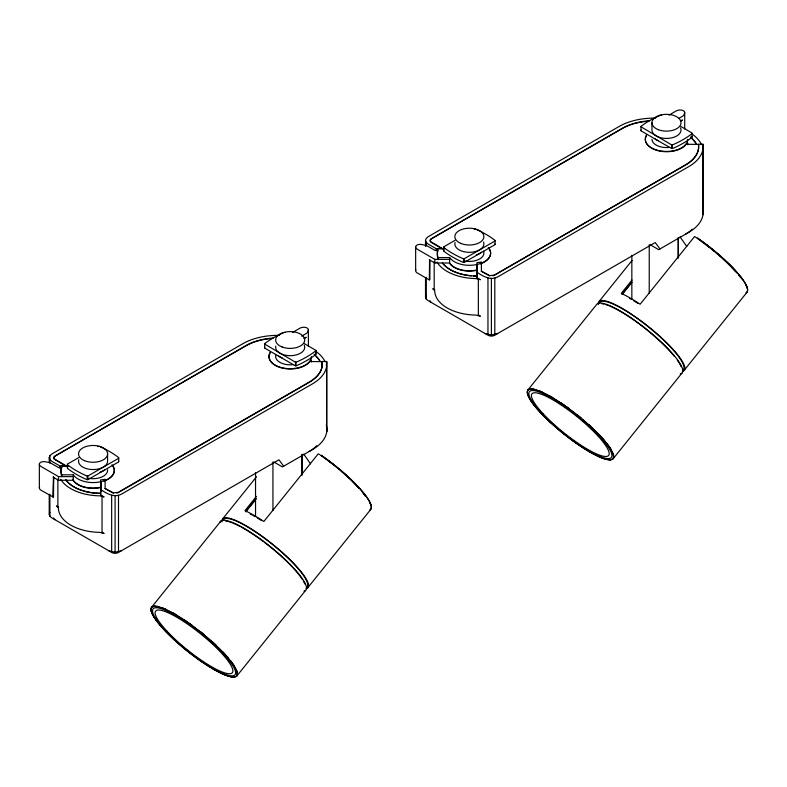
<?xml version="1.0" encoding="UTF-8"?>
<svg xmlns="http://www.w3.org/2000/svg" width="787" height="787" viewBox="0 0 787 787"><rect width="100%" height="100%" fill="white"/><g stroke="black" fill="none" stroke-linecap="round" stroke-linejoin="round"><path stroke-width="1.18" d="M437.021 262.081A42.37 24.466 0 0 0 475.879 278.578L480.424 279.71L476.952 277.703L476.912 262.71L481.388 262.022L481.418 271.151L489.671 275.637L494.551 275.076L685.595 164.778A44.721 25.823 0 0 0 698.522 144.218L703.007 144.247L702.978 214.723L702.978 149.52A49.188 28.401 0 0 0 702.565 147.553M100.874 486.199L100.903 482.008L100.874 491.668L100.903 487.487L99.408 487.792A21.239 12.267 0 0 1 72.571 479.253M477.168 268.938L477.207 264.747L477.168 274.417L477.207 270.226L475.712 270.531A21.239 12.267 0 0 1 450.026 263.852M39.625 486.996A4.476 2.577 0 0 0 39.429 488.432A6.512 3.758 0 0 0 41.14 490.301L53.27 497.059L53.575 477.483M415.93 269.744A4.476 2.577 0 0 0 415.723 271.171A6.512 3.758 0 0 0 417.444 273.05L429.358 279.926L429.584 278.667M78.759 457.572L67.662 463.976L67.554 464.822A95.03 54.864 0 0 0 86.757 475.899L88.213 475.84L118.473 458.368L118.581 457.532A95.03 54.864 0 0 0 100.47 446.918M118.581 461.182L118.473 462.028L88.213 479.49L86.757 479.558A95.03 54.864 0 0 1 67.554 468.472L67.662 467.626M455.063 240.31L443.966 246.715L443.858 247.561A95.03 54.864 0 0 0 463.061 258.648L464.517 258.589L494.777 241.117L494.885 240.271A95.03 54.864 0 0 0 476.765 229.666M494.885 243.921L494.777 244.767L464.517 262.238L463.061 262.297A95.03 54.864 0 0 1 443.858 251.21L443.966 250.374M61.76 465.786A41.081 23.718 0 0 0 61.76 474.817L61.75 476.617A41.081 23.718 0 0 1 61.75 467.645L61.76 465.786L67.544 465.786M49.217 462.461L49.217 457.65L49.896 455.673L51.834 454.001L242.888 343.693A49.188 28.401 0 0 1 279.267 335.39M53.703 457.896L55.021 456.067L245.869 345.887A44.721 25.823 0 0 1 271.977 338.469M283.684 466.199L278.942 459.805L118.247 552.582A4.476 2.577 0 0 1 111.921 552.582L51.834 517.895L49.896 516.223L49.217 514.245L49.896 512.268M425.521 246.41L425.521 240.389L426.2 238.412L428.138 236.739L619.192 126.441A49.188 28.401 0 0 1 655.571 118.139M430.007 240.635L431.315 238.815L622.173 128.625A44.721 25.823 0 0 1 648.281 121.218M659.988 248.948L655.246 242.553L494.551 335.331A4.476 2.577 0 0 1 488.225 335.331L428.138 300.644L426.2 298.962L425.521 296.994L426.2 295.017M370.588 509.573L371.159 508.609M746.893 292.311L747.463 291.347M151.222 607.938L151.822 607.013M236.749 676.043L237.359 675.118M527.526 390.686L528.126 389.752M613.053 458.791L613.653 457.857M304.49 343.693L315.853 350.363L315.685 354.593A95.03 54.864 0 0 1 296.492 365.68L295.027 365.621L264.766 348.149L264.668 343.653A95.03 54.864 0 0 1 283.861 332.567M264.668 347.303L264.491 347.884M315.892 350.658L315.685 350.943A95.03 54.864 0 0 1 296.492 362.03L295.027 361.961L264.462 343.929M680.794 126.432L692.157 133.101L691.989 137.332A95.03 54.864 0 0 1 672.796 148.418L671.331 148.359L641.071 130.888L640.972 126.392A95.03 54.864 0 0 1 660.165 115.315L661.631 115.374M640.972 130.042L640.795 130.632M692.196 133.406L691.989 133.682A95.03 54.864 0 0 1 672.796 144.769L671.331 144.71L640.756 126.677M200.606 631.764L204.65 635.05M576.91 414.513L580.944 417.789M151.921 606.826L220.872 521.092M222.928 518.544L256.542 476.725M256.454 496.361L244.954 510.655L246.37 511.314A54.785 11.579 38.8 0 1 262.061 520.315L263.842 521.496L318.263 453.794L319.433 454.542M246.095 511.107L255.254 499.715M245.79 511.825L256.434 498.584M236.917 675.905L305.582 590.447M307.638 587.889L370.49 509.76M528.225 389.565L597.176 303.841A54.785 11.579 38.8 0 1 651.459 333.334A54.785 11.579 38.8 0 1 680.253 373.894M599.232 301.283L632.079 260.418M631.991 280.054L621.258 293.403L622.674 294.053A54.785 11.579 38.8 0 1 638.365 303.054L640.146 304.235L694.567 236.543L695.738 237.28A52.542 11.107 38.8 0 1 699.151 239.632M622.399 293.846L631.558 282.454M622.094 294.574L631.981 282.267M683.933 370.628L746.794 292.508M613.221 458.654L681.886 373.186M564.279 434.031L560.236 430.755M53.054 497.177L53.555 476.666L53.555 496.745M429.358 279.926L429.574 259.72M292.636 332.409L299.798 328.277A6.512 3.758 0 0 1 303.054 327.284A4.476 2.577 0 0 1 308.327 330.314L307.255 332.852L301.736 336.197M668.94 115.148L676.102 111.016A6.512 3.758 0 0 1 679.358 110.023A4.476 2.577 0 0 1 684.631 113.062L683.559 115.591L678.984 118.384M304.146 338.449L306.212 337.259A9.326 5.381 0 0 1 304.077 338.144M680.45 121.198L682.516 120.008A9.326 5.381 0 0 1 680.381 120.893M119.319 491.973L309.114 382.393A44.721 25.823 0 0 0 322.267 363.053L322.099 361.646L309.862 361.538A21.239 12.267 0 0 1 282.986 368.237A21.239 12.267 0 0 1 270.039 353.088M493.115 275.883L685.418 165.142A44.721 25.823 0 0 0 698.571 145.802L698.403 144.385L686.166 144.287A21.239 12.267 0 0 1 659.29 150.986A21.239 12.267 0 0 1 646.343 135.826M476.952 272.223C482.864 276.247 490.557 280.802 497.709 276.906L688.763 166.608A49.188 28.401 0 0 0 703.007 144.247M485.058 333.501L491.383 335.016L497.709 333.501M116.81 493.144L118.257 492.583M100.647 489.484C106.56 493.498 114.253 498.063 121.405 494.167L312.459 383.859A49.188 28.401 0 0 0 326.703 361.499L322.217 361.469A44.721 25.823 0 0 1 309.291 382.039L118.247 492.337L113.367 492.898L105.114 488.412L105.084 479.283L100.608 479.972L100.647 494.954L104.12 496.961L99.575 495.83A42.37 24.466 0 0 1 60.717 479.342M108.754 550.762L115.079 552.267L121.405 550.762M474.227 229.253L475.682 229.184M97.922 446.504L99.378 446.445M188.28 651.282L183.932 648.006M444.803 248.849L442.392 248.859L431.315 242.465L430.351 241.629L430.332 239.405L622.35 128.261A44.721 25.823 0 0 1 649.56 120.824M68.499 466.101L66.088 466.111L55.021 459.726L54.047 458.88L54.028 456.657L246.056 345.523A44.721 25.823 0 0 1 273.256 338.085M443.848 248.525L438.064 248.525A41.081 23.718 0 0 0 438.064 257.565L438.064 259.385A41.081 23.718 0 0 1 438.054 250.384L434.955 250.384L426.426 245.465L420.986 244.393A4.476 2.577 0 0 0 415.723 247.433A6.512 3.758 0 0 0 417.444 249.312L434.837 259.356L449.623 259.385M438.064 257.565L449.623 257.565A21.239 12.267 0 0 0 478.132 264.216A21.239 12.267 0 0 0 488.284 247.462M429.358 259.838L434.837 263.006L449.603 263.006A21.239 12.267 0 0 0 477.217 269.921M61.75 467.645L58.651 467.645L50.122 462.717L44.682 461.644A4.476 2.577 0 0 0 39.429 464.694A6.512 3.758 0 0 0 41.14 466.573L58.533 476.617L73.319 476.647M61.76 474.817L73.319 474.817A21.239 12.267 0 0 0 101.828 481.477A21.239 12.267 0 0 0 111.98 464.724M53.054 477.099L58.533 480.267L73.299 480.267A21.239 12.267 0 0 0 100.913 487.173M425.521 240.389L426.2 242.366L428.138 244.039L436.254 248.731L442.589 248.731L430.332 241.383M49.217 457.65L49.896 459.628L51.834 461.3L59.95 465.983L66.285 465.993L54.028 458.634M530.477 388.837L534.275 389.211M610.712 459.706L606.915 459.342M154.173 606.098L157.971 606.462M234.408 676.958L230.611 676.594M476.942 276.03L476.007 275.991A37.894 21.879 0 0 1 442.284 262.789M284.343 332.448L284.874 332.468M478.309 314.997L480.424 316.226L475.879 315.085A42.37 24.466 0 0 1 434.739 291.338L434.188 289.911L434.188 261.923M102.005 532.258L104.12 533.478L99.575 532.346A42.37 24.466 0 0 1 58.435 508.599L57.884 507.172L57.884 479.175M489.691 275.883L481.201 271.259M113.387 493.144L104.897 488.52M539.38 390.844L542.371 392.113M598.818 456.43L601.809 457.709M163.076 608.095L166.067 609.374M222.514 673.682L225.505 674.961M549.09 395.527L552.759 397.632M588.43 450.912L592.099 453.017M172.786 612.778L176.455 614.883M212.126 668.173L214.871 669.747M650.288 244.806L658.719 249.676L688.763 232.332A49.197 28.401 0 0 0 702.565 207.807M434.896 289.931L432.771 288.711L434.188 289.911M273.984 462.058L282.415 466.927L312.459 449.584A49.197 28.401 0 0 0 326.261 425.059M58.592 507.192L56.467 505.962L57.884 507.172M560.541 402.541L568.686 408.237M580.639 446.003L572.493 440.307M184.237 619.792L192.392 625.488M204.345 663.264L196.189 657.568M705.585 244.157L709.726 247.354M329.281 461.408L333.432 464.605M717.833 254.014L725.427 260.812M341.528 471.265L349.133 478.063M588.715 424.508L592.365 427.882M548.824 420.661L551.746 423.357M212.411 641.769L216.061 645.133M172.52 637.923L176.17 641.297M691.891 136.495L692.196 137.056M315.587 353.747L315.892 354.317M728.959 264.186L735.304 270.728M352.655 481.447L359 487.989M599.055 434.493L604.711 440.73M542.135 414.051L536.478 407.814M222.751 651.744L228.407 657.991M165.831 631.312L160.174 625.065M740.508 276.798L742.623 279.592M364.204 494.059L366.319 496.843M607.082 443.642L610.83 448.915M532.061 402.167L534.107 404.902M230.778 660.903L234.526 666.166M157.803 622.163L154.055 616.89M680.037 236.857L686.854 246.557M303.733 454.119L310.55 463.809M530.359 399.629L531.491 401.321M745.781 284.54L747.414 288.504M369.477 501.791L371.11 505.766M613.112 453.292L613.683 455.102M527.497 393.441L528.067 395.251M236.808 670.554L237.389 672.354M151.193 610.702L151.763 612.502M476.922 269.311L476.952 277.703M100.618 486.563L100.647 494.954M684.7 112.334L684.7 128.95M678.345 238.294L678.345 256.552M678.178 237.566L678.178 258.264M672.305 144.887L672.305 148.536M671.783 144.867L671.783 148.517M651.951 122.91L651.951 130.209A14.53 8.391 0 0 0 656.201 135.974L656.624 136.21A14.53 8.391 0 0 0 673.997 137.223A14.53 8.391 0 0 0 680.519 127.868M649.236 244.688L649.236 293.364M631.843 255.332L631.843 299.149M495.092 240.556L495.053 244.511M494.807 278.027L494.807 334.623M491.383 278.421L491.383 335.016M487.96 278.027L487.96 334.623M478.339 278.893L478.339 315.4M464.064 258.746L464.064 262.396M463.543 258.766L463.543 262.415M449.623 257.565L449.603 263.006M443.691 246.98L443.652 250.935M436.254 248.731L436.254 250.915M434.837 259.356L434.837 263.006M429.879 260.231L429.859 279.493M426.2 242.366L426.2 245.977M426.2 277.29L426.2 298.962M425.521 277.722L425.521 296.994M415.654 246.715L415.654 270.453M326.703 361.499L326.684 431.974L326.684 366.781A49.188 28.401 0 0 0 326.261 364.814M322.217 361.469L322.217 365.857M322.099 361.646L322.099 366.024M315.853 350.363L315.853 354.012M308.396 329.596L308.396 346.211M302.041 454.335L302.041 473.804M301.874 454.827L301.874 475.515M296.001 362.148L296.001 365.798M295.479 362.128L295.479 365.778M272.932 461.939L272.932 510.625M255.539 472.594L255.539 516.41M118.788 457.808L118.748 461.762M118.503 495.279L118.503 551.884M115.079 495.672L115.079 552.267M111.656 495.279L111.656 551.884M107.573 453.361L107.573 460.67A14.53 8.391 0 0 1 103.746 466.868L103.343 467.104A14.53 8.391 0 0 1 86.314 468.599A14.53 8.391 0 0 1 78.769 459.657M102.035 496.144L102.035 532.661M87.77 475.997L87.77 479.657M87.239 476.027L87.239 479.677M73.319 474.817L73.299 480.267M67.387 464.232L67.348 468.186M59.95 465.983L59.95 468.176M58.533 476.617L58.533 480.267M49.896 455.673L49.896 463.238M49.896 494.206L49.896 516.223M49.217 494.984L49.217 514.245M39.35 463.976L39.35 487.704M699.436 239.966A52.542 11.107 38.8 0 1 703.204 242.691M705.093 244.098A52.542 11.107 38.8 0 1 718.974 255.332M723.302 259.198A52.542 11.107 38.8 0 1 736.74 272.902M598.356 304.608A54.785 11.579 38.8 0 1 647.731 326.044A54.785 11.579 38.8 0 1 682.309 371.336M701.974 241.639A52.542 11.107 38.8 0 1 709.53 247.354M711.399 248.84A52.542 11.107 38.8 0 1 714.183 251.102M716.003 252.637A52.542 11.107 38.8 0 1 735.097 270.856M738.649 274.997A52.542 11.107 38.8 0 1 740.901 277.9M629.403 298.263A52.542 11.107 38.8 0 1 631.42 299.404M633.476 300.614A52.542 11.107 38.8 0 1 637.923 303.388M601.976 303.812A53.664 11.343 38.8 0 1 603.924 304.136M605.872 304.658A53.664 11.343 38.8 0 1 608.685 305.641M609.699 306.045A53.664 11.343 38.8 0 1 638.808 323.634M639.772 324.352A53.664 11.343 38.8 0 1 674.331 356.285M677.312 360.18A53.664 11.343 38.8 0 1 679.083 362.846M679.584 363.683A53.664 11.343 38.8 0 1 681.119 366.712M599.271 303.32A53.664 11.343 38.8 0 1 647.603 326.251A53.664 11.343 38.8 0 1 683.077 369.92M745.948 292.744A54.618 11.539 38.8 0 0 697.43 238.067A54.441 11.5 38.8 0 1 747.404 290.934M483.552 251.201A14.53 8.391 0 0 1 465.048 261.058M481.496 252.194A14.53 8.391 0 0 1 480.05 253.257L479.647 253.503A14.53 8.391 0 0 1 476.381 254.919M483.552 242.071A14.53 8.391 0 0 1 480.05 249.607L479.647 249.853A14.53 8.391 0 0 1 462.618 251.348A14.53 8.391 0 0 1 455.073 242.406M692.57 134.38A49.188 28.401 0 0 1 701.492 144.651M692.304 229.194A44.721 25.823 0 0 1 685.595 234.152M431.306 302.464A4.476 2.577 0 0 1 429.997 300.644M690.396 137.017A44.721 25.823 0 0 1 696.377 143.795M690.72 137.666A44.721 25.823 0 0 1 695.56 142.939M488.766 248.308A21.239 12.267 0 0 1 480.385 263.842M687.523 142.742A21.239 12.267 0 0 1 687.868 144.71M476.912 276.089A37.255 21.505 0 0 1 473.518 276.011M471.275 275.853A37.255 21.505 0 0 1 442.747 263.37M687.72 139.397A21.239 12.267 0 0 1 662.211 151.183A21.239 12.267 0 0 1 646.806 134.547M669.668 147.356A14.53 8.391 0 0 1 651.951 139.338M658.463 140.696A14.53 8.391 0 0 1 656.624 139.86L656.201 139.624A14.53 8.391 0 0 1 655.04 138.866M320.279 455.112A52.542 11.107 38.8 0 1 339.148 469.416M340.053 470.183A52.542 11.107 38.8 0 1 359.029 488.383M362.345 492.259A52.542 11.107 38.8 0 1 365.257 496.076M222.052 521.87A54.785 11.579 38.8 0 1 271.426 543.305A54.785 11.579 38.8 0 1 306.005 588.597M220.035 522.45A54.785 11.579 38.8 0 1 272.282 548.205A54.785 11.579 38.8 0 1 303.949 591.145M250.217 513.96A52.542 11.107 38.8 0 1 252.125 514.983M253.109 515.515A52.542 11.107 38.8 0 1 255.116 516.656M257.172 517.876A52.542 11.107 38.8 0 1 261.618 520.65M225.672 521.063A53.664 11.343 38.8 0 1 227.62 521.397M228.702 521.663A53.664 11.343 38.8 0 1 232.381 522.902M233.395 523.306A53.664 11.343 38.8 0 1 240.409 526.641M241.393 527.172A53.664 11.343 38.8 0 1 263.468 541.604M264.432 542.332A53.664 11.343 38.8 0 1 302.238 579.242M303.28 580.944A53.664 11.343 38.8 0 1 304.815 583.974M222.967 520.571A53.664 11.343 38.8 0 1 271.299 543.502A53.664 11.343 38.8 0 1 306.773 587.181M321.135 455.319A54.618 11.539 38.8 0 1 369.644 510.006M321.234 455.299A54.441 11.5 38.8 0 1 370.539 509.15M107.573 469.8A14.53 8.391 0 0 1 88.744 478.309M105.192 469.455A14.53 8.391 0 0 1 103.746 470.518L103.343 470.764A14.53 8.391 0 0 1 100.077 472.18M315.361 351.002A49.188 28.401 0 0 1 325.188 361.902M316.787 445.668A44.721 25.823 0 0 1 309.291 451.413M65.98 480.04A37.894 21.879 0 0 0 99.703 493.252L100.638 493.292A37.255 21.505 0 0 1 96.083 493.203M55.001 519.725A4.476 2.577 0 0 1 53.693 517.895M314.092 354.268A44.721 25.823 0 0 1 320.073 361.046M316.01 356.354A44.721 25.823 0 0 1 319.256 360.2M112.462 465.57A21.239 12.267 0 0 1 104.081 481.093M311.219 359.993A21.239 12.267 0 0 1 311.563 361.961M94.971 493.115A37.255 21.505 0 0 1 83.186 490.901M82.192 490.586A37.255 21.505 0 0 1 65.783 479.726M311.416 356.649A21.239 12.267 0 0 1 285.907 368.434A21.239 12.267 0 0 1 270.502 351.799M293.374 364.607A14.53 8.391 0 0 1 275.784 355.242M282.159 357.947A14.53 8.391 0 0 1 280.32 357.111L279.897 356.885A14.53 8.391 0 0 1 278.736 356.127M304.215 345.129A14.53 8.391 0 0 1 297.693 354.475A14.53 8.391 0 0 1 280.32 353.461L279.897 353.225A14.53 8.391 0 0 1 275.784 346.113M542.548 414.188A52.542 11.107 38.8 0 0 611.007 457.798A52.542 11.107 38.8 0 0 557.589 401.626A52.542 11.107 38.8 0 0 542.548 414.188M543.128 413.746A49.197 10.398 38.8 0 0 607.987 456.007A49.197 10.398 38.8 0 0 559.813 404.125A49.197 10.398 38.8 0 0 543.128 413.746M542.086 414.218A54.618 11.539 38.8 0 0 612.857 458.851A54.618 11.539 38.8 0 0 556.507 400.17A54.618 11.539 38.8 0 0 542.086 414.218M542.105 414.346A54.441 11.5 38.8 0 0 612.64 458.831A54.441 11.5 38.8 0 0 556.478 400.337A54.441 11.5 38.8 0 0 542.105 414.346M460.877 243.419A14.53 8.391 0 0 0 483.828 237.458A14.53 8.391 0 0 0 463.405 228.958A14.53 8.391 0 0 0 460.877 243.419M658.463 129.737A14.53 8.391 0 0 0 680.991 123.244A14.53 8.391 0 0 0 659.988 115.227A14.53 8.391 0 0 0 658.463 129.737M166.244 631.449A52.542 11.107 38.8 0 0 234.703 675.049A52.542 11.107 38.8 0 0 181.285 618.877A52.542 11.107 38.8 0 0 166.244 631.449M166.824 630.997A49.197 10.398 38.8 0 0 231.683 673.259A49.197 10.398 38.8 0 0 183.509 621.386A49.197 10.398 38.8 0 0 166.824 630.997M165.782 631.469A54.618 11.539 38.8 0 0 236.553 676.112A54.618 11.539 38.8 0 0 180.203 617.421A54.618 11.539 38.8 0 0 165.782 631.469M165.801 631.597A54.441 11.5 38.8 0 0 236.336 676.082A54.441 11.5 38.8 0 0 180.174 617.598A54.441 11.5 38.8 0 0 165.801 631.597M84.573 460.68A14.53 8.391 0 0 0 107.534 454.719A14.53 8.391 0 0 0 87.101 446.219A14.53 8.391 0 0 0 84.573 460.68M282.159 346.998A14.53 8.391 0 0 0 304.687 340.496A14.53 8.391 0 0 0 283.684 332.488A14.53 8.391 0 0 0 282.159 346.998"/></g></svg>
